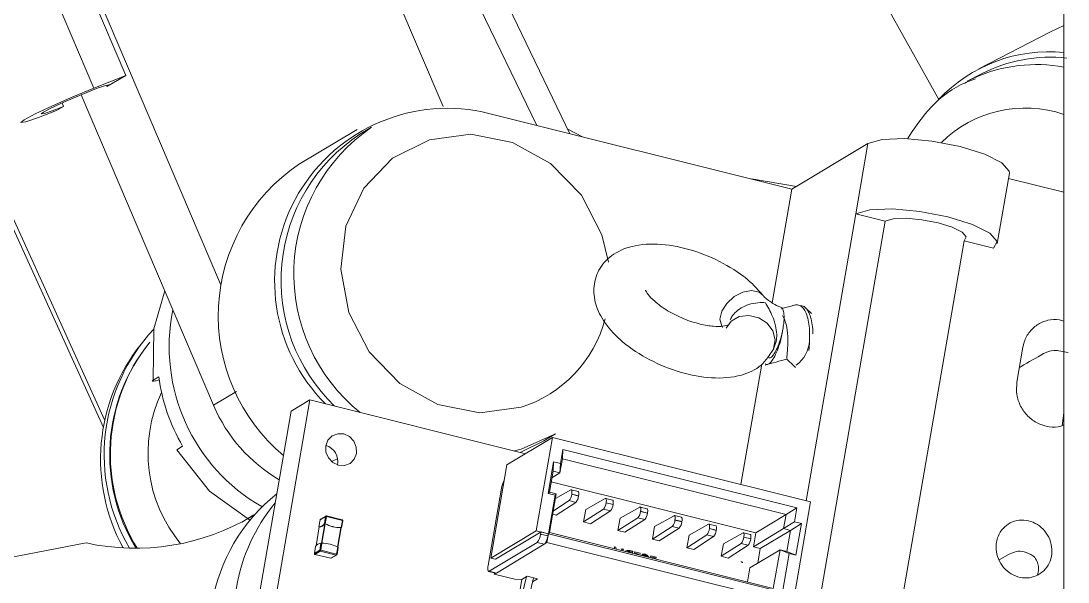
# Model space of a CAD drawing. Header units: millimetres. Extents: x 0 to 1189, y 0 to 841.
# Drawn here: x 359.81 to 365.5, y 440.63 to 443.67 of the extents above; entities that cross this region are included whole.
import ezdxf

# ---------------------------------------------------------------- set-up
doc = ezdxf.new("R2010")
doc.units = ezdxf.units.MM
doc.layers.get('0').update_dxf_attribs({"lineweight": 18})

msp = doc.modelspace()

# ---------------------------------------------------------------- linework, layer by layer
at = {"color": 7, "linetype": 'Continuous', "lineweight": 15}
for p, q in [((365.474, 386.3483), (365.474, 455.3483)), ((360.897, 442.2421), (359.4315, 445.6779)), ((361.5558, 445.6257), (362.7931, 443.0591)), ((361.4443, 445.5272), (362.6123, 443.1042)), ((361.1398, 445.4677), (362.1046, 443.2057)), ((360.2682, 441.5028), (358.7429, 444.8651)), ((364.7943, 443.2448), (364.196, 444.3208)), ((360.3817, 443.3755), (360.1467, 443.9266)), ((360.209, 443.3061), (359.9739, 443.8572)), ((365.3965, 443.6108), (365.474, 443.6462)), ((365.3965, 443.6108), (365.0123, 443.4102)), ((360.3817, 443.3755), (360.209, 443.3061)), ((360.2803, 443.3146), (360.3817, 443.3755)), ((365.0261, 443.3837), (364.9493, 443.3435)), ((364.9493, 443.3435), (364.9887, 443.3627)), ((360.0441, 443.2072), (360.0362, 443.2258)), ((360.8586, 441.5853), (360.1398, 443.2706)), ((360.0061, 443.1844), (360.0441, 443.2072)), ((363.9979, 442.7588), (362.3167, 443.1778)), ((361.6375, 443.0816), (361.3205, 442.8915)), ((361.7164, 443.0939), (361.653, 443.0559)), ((362.8616, 443.042), (362.781, 443.0841)), ((363.9979, 442.7588), (364.41, 443.006)), ((364.3441, 442.6245), (364.41, 443.006)), ((365.1119, 442.4633), (365.1778, 442.8448)), ((363.7789, 442.8134), (364.0217, 442.7731)), ((365.1728, 442.8159), (365.474, 442.7409)), ((363.8911, 442.1405), (363.9979, 442.7588)), ((364.075, 441.0667), (364.3441, 442.6245)), ((364.3441, 442.6245), (364.5029, 442.585)), ((360.2608, 441.4653), (359.7532, 442.5842)), ((364.5029, 442.585), (363.9872, 439.5996)), ((364.4224, 439.5245), (364.9325, 442.4779)), ((364.9325, 442.4779), (365.0913, 442.4383)), ((364.0519, 442.1245), (364.0332, 442.1291)), ((364.104, 442.0828), (364.0732, 442.1122)), ((360.485, 441.9413), (360.4655, 441.917)), ((360.5123, 441.9273), (360.5084, 441.9225)), ((363.8972, 441.89), (363.9039, 441.9051)), ((365.2516, 441.901), (365.2186, 441.7102)), ((363.7209, 441.155), (363.8337, 441.8081)), ((360.5617, 441.74), (360.53, 441.721)), ((361.3811, 441.6143), (361.0589, 439.7489)), ((361.3811, 441.6143), (361.2797, 441.5534)), ((362.5517, 441.3225), (361.3811, 441.6143)), ((361.2797, 441.5534), (360.9574, 439.6881)), ((365.474, 441.5441), (365.4637, 441.4745)), ((362.4503, 441.2617), (362.6976, 441.41)), ((362.7143, 441.4303), (362.5285, 441.3476)), ((362.6976, 441.41), (362.6102, 440.9045)), ((362.6509, 441.3923), (362.7143, 441.4303)), ((362.6976, 441.41), (364.0986, 441.0608)), ((360.6909, 441.3629), (360.6592, 441.3439)), ((362.5285, 441.3476), (362.4923, 441.3373)), ((362.6509, 441.3923), (362.5231, 441.3297)), ((362.7547, 441.346), (362.7415, 441.2697)), ((362.7516, 441.2948), (362.7547, 441.346)), ((362.7547, 441.346), (364.0249, 441.0294)), ((361.5322, 441.2946), (361.4979, 441.2803)), ((362.7385, 441.2185), (362.7516, 441.2948)), ((362.7516, 441.2948), (363.9658, 440.9921)), ((362.363, 440.7562), (362.4503, 441.2617)), ((362.7042, 441.279), (362.6745, 441.1074)), ((362.6813, 441.1133), (362.7011, 441.2278)), ((362.7042, 441.279), (362.7011, 441.2278)), ((362.7011, 441.2278), (362.7385, 441.2185)), ((362.7042, 441.279), (362.7415, 441.2697)), ((362.7415, 441.2697), (362.7385, 441.2185)), ((362.6912, 441.1705), (363.8018, 440.8937)), ((362.695, 441.1924), (362.7385, 441.2185)), ((362.3485, 440.715), (362.421, 441.1347)), ((362.6745, 441.1074), (362.6813, 441.1133)), ((362.7187, 441.104), (362.6813, 441.1133)), ((362.7144, 441.0793), (362.7981, 441.1259)), ((362.8377, 441.117), (362.8003, 441.1263)), ((362.6745, 441.1074), (362.7119, 441.0981)), ((362.7119, 441.0981), (362.6756, 440.8882)), ((362.6824, 440.8942), (362.7187, 441.104)), ((362.7881, 441.0678), (362.703, 441.0132)), ((362.7119, 441.0981), (362.7187, 441.104)), ((362.7174, 440.9891), (362.8255, 441.0585)), ((362.7881, 441.0678), (362.8255, 441.0585)), ((362.8024, 441.102), (362.8026, 441.1029)), ((362.8024, 441.102), (362.8398, 441.0927)), ((362.8399, 441.0936), (362.8026, 441.1029)), ((362.8398, 441.0927), (362.8399, 441.0936)), ((362.8786, 441.0201), (362.9849, 441.0793)), ((363.0245, 441.0705), (362.9871, 441.0798)), ((362.9892, 441.0555), (362.9894, 441.0564)), ((362.9892, 441.0555), (363.0266, 441.0462)), ((363.0267, 441.047), (362.9894, 441.0564)), ((364.0112, 440.5554), (364.0986, 441.0608)), ((362.9749, 441.0212), (362.8668, 440.9519)), ((362.8786, 441.0201), (362.8668, 440.9519)), ((362.9042, 440.9426), (363.0123, 441.0119)), ((362.9749, 441.0212), (363.0123, 441.0119)), ((363.0266, 441.0462), (363.0267, 441.047)), ((363.0654, 440.9735), (363.1717, 441.0328)), ((363.2113, 441.0239), (363.1739, 441.0332)), ((363.176, 441.0089), (363.1762, 441.0098)), ((363.176, 441.0089), (363.2134, 440.9996)), ((363.2135, 441.0005), (363.1762, 441.0098)), ((363.2134, 440.9996), (363.2135, 441.0005)), ((364.0249, 441.0294), (363.9658, 440.9921)), ((364.0118, 440.9531), (364.0249, 441.0294)), ((361.0126, 440.9518), (361.0769, 440.9904)), ((361.4373, 440.9638), (361.4306, 440.9253)), ((361.4308, 440.9253), (361.4375, 440.964)), ((361.4666, 440.9815), (361.4375, 440.964)), ((361.4683, 440.984), (361.4392, 440.9665)), ((361.4618, 440.9423), (361.4436, 440.8367)), ((361.4666, 440.9815), (361.46, 440.9428)), ((361.4625, 440.9432), (361.4629, 440.9428)), ((361.465, 440.9426), (361.4717, 440.9814)), ((361.5573, 440.9631), (361.4714, 440.9845)), ((361.5576, 440.9599), (361.4717, 440.9814)), ((361.5576, 440.9599), (361.5509, 440.9212)), ((361.5536, 440.92), (361.5603, 440.9585)), ((362.6996, 440.9936), (362.7174, 440.9891)), ((362.8668, 440.9519), (362.9042, 440.9426)), ((363.1617, 440.9747), (363.0536, 440.9053)), ((363.0654, 440.9735), (363.0536, 440.9053)), ((363.091, 440.896), (363.1991, 440.9654)), ((363.1617, 440.9747), (363.1991, 440.9654)), ((363.2522, 440.927), (363.3585, 440.9862)), ((363.3981, 440.9773), (363.3607, 440.9867)), ((363.3628, 440.9624), (363.363, 440.9632)), ((363.3628, 440.9624), (363.4002, 440.953)), ((363.4003, 440.9539), (363.363, 440.9632)), ((363.4002, 440.953), (363.4003, 440.9539)), ((363.9658, 440.9921), (363.8018, 440.8937)), ((363.9658, 440.9921), (363.9527, 440.9158)), ((363.9527, 440.9158), (364.0118, 440.9531)), ((363.99, 440.9065), (364.0491, 440.9438)), ((364.0118, 440.9531), (364.0491, 440.9438)), ((364.0195, 440.7722), (364.0491, 440.9438)), ((361.4326, 440.9248), (361.4149, 440.8223)), ((361.4321, 440.9249), (361.4326, 440.9248)), ((361.5335, 440.8151), (361.5516, 440.9202)), ((361.551, 440.9169), (361.5534, 440.9195)), ((361.5514, 440.9207), (361.5522, 440.9208)), ((361.5535, 440.9197), (361.5534, 440.9195)), ((362.363, 440.7562), (362.6102, 440.9045)), ((362.3891, 440.7497), (362.6358, 440.8976)), ((362.6756, 440.8882), (362.6102, 440.9045)), ((362.6358, 440.8976), (362.6338, 440.8862)), ((362.6338, 440.8862), (362.673, 440.8764)), ((362.675, 440.8879), (362.6358, 440.8976)), ((362.6674, 440.8405), (362.6756, 440.8882)), ((362.673, 440.8764), (362.675, 440.8879)), ((362.6756, 440.8882), (362.675, 440.8879)), ((362.6756, 440.8882), (362.6824, 440.8942)), ((362.6756, 440.8882), (363.9459, 440.5716)), ((362.6824, 440.8942), (363.8966, 440.5916)), ((363.0536, 440.9053), (363.091, 440.896)), ((363.3485, 440.9281), (363.2404, 440.8588)), ((363.2522, 440.927), (363.2404, 440.8588)), ((363.2778, 440.8495), (363.3859, 440.9188)), ((363.3485, 440.9281), (363.3859, 440.9188)), ((363.439, 440.8804), (363.5453, 440.9397)), ((363.5849, 440.9308), (363.5475, 440.9401)), ((363.5496, 440.9158), (363.5498, 440.9167)), ((363.5496, 440.9158), (363.587, 440.9065)), ((363.5871, 440.9074), (363.5498, 440.9167)), ((363.587, 440.9065), (363.5871, 440.9074)), ((363.6258, 440.8339), (363.7321, 440.8931)), ((363.7717, 440.8842), (363.7343, 440.8935)), ((363.9527, 440.9158), (363.7886, 440.8174)), ((363.7886, 440.8174), (363.8018, 440.8937)), ((363.8259, 440.8081), (363.99, 440.9065)), ((363.9527, 440.9158), (363.99, 440.9065)), ((363.99, 440.9065), (363.9703, 440.7921)), ((358.2046, 440.4661), (360.1681, 440.8379)), ((361.4417, 440.8372), (361.435, 440.7984)), ((361.44, 440.7983), (361.4467, 440.837)), ((362.6145, 440.8404), (362.3545, 440.6845)), ((362.6537, 440.8307), (362.3938, 440.6747)), ((362.6145, 440.8404), (362.6537, 440.8307)), ((362.658, 440.8349), (362.6674, 440.8405)), ((362.6674, 440.8405), (363.9376, 440.524)), ((363.2404, 440.8588), (363.2778, 440.8495)), ((363.5353, 440.8816), (363.4272, 440.8122)), ((363.439, 440.8804), (363.4272, 440.8122)), ((363.4646, 440.8029), (363.5727, 440.8723)), ((363.5353, 440.8816), (363.5727, 440.8723)), ((363.7221, 440.835), (363.614, 440.7656)), ((363.6258, 440.8339), (363.614, 440.7656)), ((363.7221, 440.835), (363.7595, 440.8257)), ((363.7364, 440.8692), (363.7366, 440.8701)), ((363.7364, 440.8692), (363.7738, 440.8599)), ((363.7739, 440.8608), (363.7366, 440.8701)), ((363.7738, 440.8599), (363.7739, 440.8608)), ((361.4123, 440.8192), (361.4056, 440.7807)), ((361.4058, 440.7809), (361.4125, 440.8197)), ((361.435, 440.7984), (361.4058, 440.7809)), ((361.4086, 440.7761), (361.4945, 440.7547)), ((361.4089, 440.7762), (361.4381, 440.7937)), ((361.4089, 440.7762), (361.4949, 440.7548)), ((361.4381, 440.7937), (361.524, 440.7723)), ((361.5259, 440.7768), (361.44, 440.7983)), ((361.524, 440.7723), (361.4949, 440.7548)), ((361.4976, 440.7551), (361.5267, 440.7726)), ((361.5326, 440.8156), (361.5259, 440.7768)), ((361.5286, 440.7754), (361.5353, 440.8139)), ((363.0335, 440.8176), (363.0357, 440.8061)), ((363.0417, 440.8156), (363.0335, 440.8176)), ((363.0336, 440.8171), (363.0411, 440.8152)), ((363.0411, 440.8152), (363.0417, 440.8156)), ((363.0411, 440.8152), (363.0429, 440.8044)), ((363.0436, 440.8042), (363.0417, 440.8156)), ((363.0759, 440.8071), (363.0706, 440.7975)), ((363.0756, 440.8066), (363.0834, 440.8046)), ((363.0841, 440.805), (363.0759, 440.8071)), ((363.0834, 440.8046), (363.078, 440.7956)), ((363.0784, 440.7955), (363.0841, 440.805)), ((363.0834, 440.8046), (363.0841, 440.805)), ((363.1167, 440.7903), (363.1247, 440.7884)), ((363.118, 440.7966), (363.1174, 440.7962)), ((363.1174, 440.7962), (363.1326, 440.7924)), ((363.1333, 440.7928), (363.118, 440.7966)), ((363.1247, 440.7884), (363.1239, 440.7842)), ((363.1326, 440.7924), (363.1309, 440.7824)), ((363.1315, 440.7823), (363.1333, 440.7928)), ((363.1326, 440.7924), (363.1333, 440.7928)), ((363.1442, 440.79), (363.1431, 440.7838)), ((363.1431, 440.7838), (363.1657, 440.7781)), ((363.1441, 440.7895), (363.1736, 440.7822)), ((363.1743, 440.7825), (363.1442, 440.79)), ((363.1657, 440.7781), (363.1649, 440.7739)), ((363.1736, 440.7822), (363.1719, 440.7722)), ((363.1725, 440.7721), (363.1743, 440.7825)), ((363.1736, 440.7822), (363.1743, 440.7825)), ((363.1847, 440.7769), (363.1836, 440.7706)), ((363.2001, 440.7763), (363.2007, 440.7767)), ((363.4272, 440.8122), (363.4646, 440.8029)), ((363.6514, 440.7563), (363.7595, 440.8257)), ((363.7688, 440.703), (363.9329, 440.8014)), ((363.8259, 440.8081), (363.7886, 440.8174)), ((363.8123, 440.729), (363.8259, 440.8081)), ((363.9329, 440.8014), (363.8966, 440.5916)), ((363.9329, 440.8014), (363.9821, 440.7815)), ((363.9703, 440.7921), (363.9329, 440.8014)), ((363.9459, 440.5716), (363.9821, 440.7815)), ((363.9703, 440.7921), (364.0195, 440.7722)), ((363.9821, 440.7815), (364.0195, 440.7722)), ((365.1758, 440.7771), (365.1215, 440.7468)), ((362.3891, 440.7497), (362.363, 440.7562)), ((363.2317, 440.7682), (363.2306, 440.762)), ((363.2306, 440.762), (363.2518, 440.7567)), ((363.2316, 440.7677), (363.2597, 440.7607)), ((363.2604, 440.7611), (363.2317, 440.7682)), ((363.2518, 440.7567), (363.2511, 440.7525)), ((363.2597, 440.7607), (363.258, 440.7507)), ((363.2586, 440.7506), (363.2604, 440.7611)), ((363.2597, 440.7607), (363.2604, 440.7611)), ((363.614, 440.7656), (363.6514, 440.7563)), ((362.3515, 440.6838), (362.3907, 440.674)), ((362.3938, 440.6747), (362.3545, 440.6845)), ((362.3832, 440.6759), (362.3821, 440.6694)), ((362.3821, 440.6694), (362.3901, 440.6742)), ((362.3821, 440.6694), (362.4941, 440.6415)), ((363.7556, 440.6267), (363.7688, 440.703)), ((362.4941, 440.6415), (362.5317, 440.6402)), ((362.5324, 440.6406), (362.5078, 440.4982)), ((362.5214, 440.5064), (362.5568, 440.6552)), ((362.5317, 440.6402), (362.5602, 440.6573)), ((362.5588, 440.4971), (362.5948, 440.6487)), ((362.6162, 440.6433), (362.5602, 440.6573)), ((362.6162, 440.6433), (362.5897, 440.6274))]:
    msp.add_line(p, q, dxfattribs=at)
at = {"color": 8, "linetype": 'Continuous', "lineweight": 15}
for p, q in [((360.2803, 443.3146), (360.2772, 443.322)), ((360.9832, 441.6601), (360.8586, 441.5853)), ((361.4643, 440.9422), (361.4461, 440.837)), ((361.4327, 440.9248), (361.415, 440.8224)), ((361.5321, 440.8159), (361.5503, 440.9208))]:
    msp.add_line(p, q, dxfattribs=at)
at = {"color": 7, "linetype": 'Continuous', "lineweight": 15}
for points in [[(360.209, 443.3061), (360.0955, 443.259), (359.9838, 443.2098), (359.891, 443.166), (359.8311, 443.1343), (359.8134, 443.1195), (359.8404, 443.1238), (359.908, 443.1466), (360.0061, 443.1844)], [(360.0441, 443.2072), (359.9828, 443.1836), (359.9405, 443.1693), (359.9237, 443.1667), (359.9348, 443.1759), (359.9722, 443.1958), (360.0302, 443.2231), (360.1, 443.2539), (360.1709, 443.2833), (360.2322, 443.307), (360.2745, 443.3212), (360.2914, 443.3239), (360.2803, 443.3146)], [(364.41, 443.006), (364.487, 443.0281), (364.6091, 443.0326), (364.7578, 443.0188), (364.9104, 442.989), (365.0438, 442.9476), (365.1375, 442.9009), (365.1773, 442.856), (365.1778, 442.8448)], [(364.3441, 442.6245), (364.4211, 442.6466), (364.5432, 442.6511), (364.6919, 442.6373), (364.8445, 442.6075), (364.9779, 442.5661), (365.0716, 442.5194), (365.1114, 442.4745), (365.0913, 442.4383)], [(364.5029, 442.585), (364.5472, 442.5976), (364.6174, 442.6002), (364.7029, 442.5923), (364.7906, 442.5752), (364.8673, 442.5513), (364.9212, 442.5245), (364.9441, 442.4987), (364.9325, 442.4779)], [(360.5937, 442.2065), (360.5343, 442.0006), (360.53, 441.721)], [(361.5362, 441.2598), (361.5055, 441.2742), (361.4817, 441.2993), (361.4685, 441.3313), (361.4678, 441.3653), (361.4797, 441.3962), (361.5024, 441.4192), (361.5326, 441.4308), (361.5654, 441.4294), (361.5961, 441.415), (361.6199, 441.3899), (361.6331, 441.3579), (361.6338, 441.3239), (361.6219, 441.293), (361.5992, 441.27), (361.569, 441.2583), (361.5362, 441.2598)], [(360.6592, 441.3439), (360.8359, 441.1198), (361.0531, 440.9628)], [(362.7981, 441.1259), (362.7999, 441.1264), (362.8013, 441.1258), (362.8025, 441.1241), (362.8033, 441.1213), (362.8037, 441.1177), (362.8037, 441.1133), (362.8033, 441.1083), (362.8026, 441.1029)], [(362.8399, 441.0936), (362.8407, 441.099), (362.8411, 441.104), (362.8411, 441.1084), (362.8407, 441.112), (362.8398, 441.1148), (362.8387, 441.1164), (362.8377, 441.117)], [(362.9849, 441.0793), (362.9867, 441.0798), (362.9881, 441.0792), (362.9893, 441.0775), (362.9901, 441.0748), (362.9905, 441.0712), (362.9905, 441.0668), (362.9901, 441.0618), (362.9894, 441.0564)], [(363.0267, 441.047), (363.0275, 441.0525), (363.0279, 441.0575), (363.0279, 441.0619), (363.0275, 441.0655), (363.0266, 441.0682), (363.0255, 441.0699), (363.0245, 441.0705)], [(363.1717, 441.0328), (363.1735, 441.0333), (363.1749, 441.0326), (363.1761, 441.0309), (363.1769, 441.0282), (363.1773, 441.0246), (363.1773, 441.0202), (363.1769, 441.0152), (363.1762, 441.0098)], [(363.2135, 441.0005), (363.2143, 441.0059), (363.2147, 441.0109), (363.2147, 441.0153), (363.2143, 441.0189), (363.2134, 441.0216), (363.2123, 441.0233), (363.2113, 441.0239)], [(361.4714, 440.9845), (361.4713, 440.9845), (361.471, 440.9844)], [(363.3585, 440.9862), (363.3603, 440.9867), (363.3617, 440.9861), (363.3629, 440.9844), (363.3637, 440.9817), (363.3641, 440.9781), (363.3641, 440.9737), (363.3637, 440.9687), (363.363, 440.9632)], [(363.4003, 440.9539), (363.4011, 440.9594), (363.4015, 440.9643), (363.4015, 440.9687), (363.4011, 440.9724), (363.4002, 440.9751), (363.3991, 440.9768), (363.3981, 440.9773)], [(361.5516, 440.9202), (361.5516, 440.9203), (361.5515, 440.9206), (361.5514, 440.9207)], [(363.5453, 440.9397), (363.5471, 440.9402), (363.5485, 440.9395), (363.5497, 440.9378), (363.5505, 440.9351), (363.5509, 440.9315), (363.5509, 440.9271), (363.5505, 440.9221), (363.5498, 440.9167)], [(363.5871, 440.9074), (363.5879, 440.9128), (363.5883, 440.9178), (363.5883, 440.9222), (363.5879, 440.9258), (363.587, 440.9285), (363.5859, 440.9302), (363.5849, 440.9308)], [(363.7321, 440.8931), (363.7339, 440.8936), (363.7353, 440.893), (363.7365, 440.8913), (363.7373, 440.8886), (363.7377, 440.8849), (363.7377, 440.8806), (363.7373, 440.8755), (363.7366, 440.8701)], [(363.7739, 440.8608), (363.7747, 440.8662), (363.7751, 440.8712), (363.7751, 440.8756), (363.7747, 440.8793), (363.7738, 440.882), (363.7727, 440.8837), (363.7717, 440.8842)], [(361.4086, 440.7761), (361.4087, 440.7761), (361.4089, 440.7762)], [(362.3545, 440.6845), (362.3522, 440.6837), (362.3502, 440.6845), (362.3486, 440.6867), (362.3475, 440.6903), (362.3469, 440.6951), (362.3469, 440.701), (362.3474, 440.7077), (362.3485, 440.715)]]:
    msp.add_lwpolyline(points, dxfattribs=at)
at = {"color": 8, "linetype": 'Continuous', "lineweight": 15}
for points in [[(363.0012, 442.3619), (362.9654, 442.5109), (362.855, 442.725), (362.6881, 442.8974), (362.4812, 443.0114), (362.2545, 443.0557), (362.0301, 443.0261), (361.8301, 442.9254), (361.674, 442.7636), (361.5771, 442.5563), (361.5489, 442.324), (361.5921, 442.0894), (361.7025, 441.8753), (361.8694, 441.7029), (362.0763, 441.5889), (362.303, 441.5446), (362.5274, 441.5742)], [(363.6212, 442.008), (363.6165, 442.0148), (363.6071, 442.0517), (363.6166, 442.0951), (363.6436, 442.1384), (363.684, 442.175), (363.7315, 442.1993), (363.779, 442.2076), (363.8193, 442.1987), (363.8415, 442.1807)], [(363.6416, 442.0045), (363.6687, 442.0414), (363.7121, 442.0662), (363.7642, 442.0729), (363.8171, 442.0604), (363.8627, 442.0308), (363.8941, 441.9884), (363.9066, 441.9397), (363.8981, 441.8922), (363.8971, 441.8898)], [(361.4375, 440.964), (361.4373, 440.9639), (361.4373, 440.9638)], [(361.4717, 440.9814), (361.4718, 440.9821), (361.4718, 440.9828), (361.4718, 440.9834), (361.4717, 440.9838), (361.4716, 440.9842), (361.4715, 440.9844), (361.4714, 440.9845)], [(361.5573, 440.9631), (361.5574, 440.963), (361.5576, 440.9628), (361.5577, 440.9624), (361.5577, 440.962), (361.5577, 440.9614), (361.5577, 440.9607), (361.5576, 440.9599)], [(361.4056, 440.7807), (361.4057, 440.7808), (361.4058, 440.7809)], [(361.5259, 440.7768), (361.5267, 440.7766), (361.5273, 440.7764), (361.5278, 440.7762), (361.5282, 440.7759), (361.5285, 440.7757), (361.5286, 440.7755), (361.5286, 440.7754)], [(361.4949, 440.7548), (361.4946, 440.7547), (361.4945, 440.7547)]]:
    msp.add_lwpolyline(points, dxfattribs=at)
at = {"color": 7, "linetype": 'Continuous', "lineweight": 15}
for centre, radius, start, end in [((365.3941, 442.6798), 0.824, 84.4371, 136.7574), ((365.399, 442.6609), 0.8132, 83.5959, 117.2879), ((362.1287, 442.2582), 0.9387, 78.445, 225.1243), ((362.1724, 442.2634), 0.9475, 123.2443, 226.0825), ((362.2567, 442.2973), 0.9626, 124.1483, 231.3054), ((361.8741, 442.0709), 0.9898, 124.0061, 230.0142), ((361.6182, 441.9029), 1.0004, 168.4806, 240.1421), ((361.2645, 441.3157), 0.9995, 136.9795, 210.3611), ((361.2451, 441.2915), 0.9995, 141.2541, 208.6761), ((361.2645, 441.3157), 0.9695, 141.2532, 211.434), ((361.2676, 441.3206), 0.9688, 141.2249, 211.7967), ((363.9087, 441.9495), 0.1853, 307.3823, 355.6542), ((361.5633, 441.8724), 1.0103, 187.5261, 210.2824), ((361.6391, 441.9154), 0.8474, 202.9234, 240.0014), ((361.4404, 441.2784), 0.0932, 349.2271, 72.6878), ((362.5235, 441.1212), 0.1034, 148.444, 172.5285), ((361.8032, 440.3488), 0.9661, 128.4616, 211.9368), ((362.7402, 441.1079), 0.0624, 320.0416, 354.5965), ((362.7776, 441.0986), 0.0624, 320.0252, 354.6118), ((362.9272, 441.0613), 0.0623, 320.002, 354.635), ((361.9451, 440.4306), 0.9771, 140.2775, 200.121), ((362.9645, 441.052), 0.0623, 320.0012, 354.6369), ((363.1138, 441.0148), 0.0624, 320.0416, 354.5965), ((363.1512, 441.0055), 0.0624, 320.026, 354.6111), ((360.4332, 442.0568), 1.2474, 257.7286, 300.6735), ((361.428, 440.9631), 0.0379, 274.2847, 327.6444), ((361.4298, 440.9626), 0.0379, 274.2839, 327.6452), ((361.441, 440.9632), 0.00374, 143.5597, 170.2025), ((361.5525, 441.1128), 0.192, 242.6685, 269.3344), ((361.5531, 441.113), 0.1919, 242.6586, 269.3443), ((361.4689, 440.9729), 0.00889, 71.7329, 104.4466), ((361.4701, 440.981), 0.00355, 75.2623, 120.725), ((361.5564, 440.9591), 0.00395, 351.3083, 80.9771), ((363.3008, 440.9682), 0.0623, 320.0012, 354.6369), ((363.3381, 440.9589), 0.0623, 320.002, 354.635), ((362.5524, 440.8935), 0.0817, 319.468, 354.8505), ((363.4875, 440.9217), 0.0624, 320.026, 354.6111), ((363.5248, 440.9123), 0.0624, 320.0252, 354.6129), ((361.4445, 440.7994), 0.0378, 94.2442, 147.6504), ((361.4445, 440.6449), 0.1921, 62.6836, 89.3343), ((362.6449, 440.8438), 0.0158, 303.8838, 325.9917), ((362.5651, 440.892), 0.109, 328.4731, 351.8026), ((363.6744, 440.8751), 0.0623, 320.0013, 354.6358), ((363.7117, 440.8658), 0.0623, 320.0012, 354.6369), ((361.4095, 440.7801), 0.00395, 171.3199, 260.9717), ((361.41, 440.7802), 0.00422, 170.8615, 255.0698), ((361.4372, 440.7897), 0.00899, 71.9286, 104.2511), ((361.4392, 440.7977), 0.0042, 170.7072, 255.224), ((361.4319, 440.799), 0.00817, 319.4715, 354.8683), ((361.5178, 440.7776), 0.00821, 319.5654, 354.7744), ((361.5247, 440.7761), 0.00395, 259.4629, 349.0826), ((361.5249, 440.7757), 0.00357, 255.6514, 300.8266), ((361.4958, 440.7582), 0.00355, 255.2627, 300.7224), ((362.3915, 440.6779), 0.00391, 258.4443, 305.991)]:
    msp.add_arc(centre, radius, start, end, dxfattribs=at)
at = {"color": 8, "linetype": 'Continuous', "lineweight": 15}
for centre, radius, start, end in [((365.3233, 442.6146), 0.8195, 79.4019, 114.097), ((365.2646, 442.5512), 0.6473, 71.1312, 134.7837), ((362.3206, 442.227), 0.6848, 287.5725, 345.4563), ((361.2726, 441.3253), 0.7698, 154.6813, 219.6598), ((361.441, 440.9635), 0.00354, 120.9272, 171.1449), ((361.4702, 440.981), 0.00355, 121.0798, 171.2455), ((361.5574, 440.9564), 0.00358, 36.8192, 86.8835)]:
    msp.add_arc(centre, radius, start, end, dxfattribs=at)
at = {"color": 7, "linetype": 'Continuous', "lineweight": 15}
msp.add_ellipse((363.8704, 441.0934), major_axis=(-0.0693, 0.465), ratio=0.596126, start_param=2.348349, end_param=2.356862, dxfattribs=at)
for points, knots in [([(364.9942, 443.3571), (364.9678, 443.3473), (364.87, 443.3108), (364.7373, 443.2007), (364.6592, 443.0841), (364.624, 443.0314)], [0, 0, 0, 0, 0.0847902, 0.3147033, 0.5036769, 0.5036769, 0.5036769, 0.5036769]), ([(363.8415, 442.1807), (363.823, 442.202), (363.7701, 442.2627), (363.6487, 442.3484), (363.4813, 442.4238), (363.306, 442.4635), (363.1526, 442.4603), (363.0318, 442.4155), (362.9503, 442.3349), (362.9165, 442.2331), (362.9287, 442.1281), (362.9812, 442.0251), (363.0782, 441.9222), (363.2214, 441.8277), (363.3919, 441.7587), (363.5669, 441.7264), (363.7145, 441.7387), (363.8346, 441.7925), (363.877, 441.8585), (363.8972, 441.89)], [0, 0, 0, 0, 0.087464, 0.249382, 0.408927, 0.569683, 0.736956, 0.874731, 0.991858, 1.103436, 1.213201, 1.334689, 1.481798, 1.642725, 1.802098, 1.963634, 2.133225, 2.265728, 2.386392, 2.386392, 2.386392, 2.386392]), ([(363.6518, 442.0199), (363.6524, 442.0202), (363.654, 442.0212), (363.6254, 442.0125), (363.5716, 442.0125), (363.497, 442.0243), (363.4086, 442.053), (363.3203, 442.097), (363.2529, 442.1467), (363.2149, 442.1868), (363.2025, 442.2113), (363.203, 442.2096), (363.2031, 442.209)], [0, 0, 0, 0, 0.0280262, 0.0793089, 0.1296997, 0.187196, 0.251344, 0.3190509, 0.3862728, 0.4392574, 0.486367, 0.5128336, 0.5128336, 0.5128336, 0.5128336]), ([(363.6633, 442.0495), (363.6669, 442.0574), (363.6756, 442.0766), (363.7036, 442.1027), (363.7421, 442.1254), (363.7886, 442.1398), (363.8263, 442.1431), (363.8476, 442.1421), (363.8531, 442.1416), (363.8534, 442.1416)], [0, 0, 0, 0, 0.0279414, 0.0682358, 0.1101539, 0.1557239, 0.2067693, 0.2236884, 0.2247373, 0.2247373, 0.2247373, 0.2247373]), ([(363.9394, 442.116), (363.9348, 442.1177), (363.9149, 442.1252), (363.8849, 442.1429), (363.8571, 442.1637), (363.8454, 442.1759), (363.8421, 442.18), (363.8415, 442.1807)], [0, 0, 0, 0, 0.0117895, 0.05126, 0.0841961, 0.1125821, 0.1184224, 0.1184224, 0.1184224, 0.1184224]), ([(363.8534, 442.1416), (363.8535, 442.1414), (363.8662, 442.1211), (363.888, 442.0831), (363.9094, 442.0206), (363.9162, 441.9731), (363.9144, 441.9334), (363.9066, 441.914), (363.9031, 441.9054)], [0, 0, 0, 0, 0.0009804, 0.0941733, 0.1454424, 0.1875727, 0.2225397, 0.2506633, 0.2506633, 0.2506633, 0.2506633]), ([(363.9389, 442.1147), (363.9394, 442.1148), (363.9449, 442.1157), (363.9514, 442.1014), (363.9561, 442.0724), (363.9545, 442.0346), (363.9501, 442.0078), (363.9482, 441.9965)], [0, 0, 0, 0, 0.0034098, 0.0369821, 0.0698344, 0.1016465, 0.1245915, 0.1245915, 0.1245915, 0.1245915]), ([(364.0083, 442.128), (363.9888, 442.1225), (363.9664, 442.1162), (363.9443, 442.11), (363.9415, 442.1093)], [0, 0, 0, 0, 0.06054769, 0.06939253, 0.06939253, 0.06939253, 0.06939253]), ([(364.0895, 441.8831), (364.0903, 441.8904), (364.0929, 441.9134), (364.094, 441.955), (364.093, 442.0039), (364.0864, 442.0487), (364.0753, 442.086), (364.0603, 442.1135), (364.0402, 442.1286), (364.0222, 442.1328), (364.0108, 442.1278), (364.0079, 442.1266)], [0, 0, 0, 0, 0.0176764, 0.055427, 0.0923266, 0.1301389, 0.1678145, 0.2047431, 0.2426029, 0.280188, 0.2929409, 0.2929409, 0.2929409, 0.2929409]), ([(364.1118, 441.9723), (364.1113, 441.9854), (364.1102, 442.0148), (364.1024, 442.0549), (364.0904, 442.0901), (364.0738, 442.1132), (364.0601, 442.1247), (364.052, 442.1244), (364.0519, 442.1244)], [0, 0, 0, 0, 0.0289519, 0.0651739, 0.1008748, 0.1363481, 0.1725845, 0.1731488, 0.1731488, 0.1731488, 0.1731488]), ([(363.9712, 441.8386), (363.9706, 441.8386), (363.9694, 441.8386), (363.9739, 441.8786), (363.9765, 441.941), (363.9713, 442.011), (363.9577, 442.0539), (363.948, 442.07), (363.9465, 442.0725)], [0, 0, 0, 0, 0.0381528, 0.086484, 0.1342406, 0.1819928, 0.2303215, 0.2389566, 0.2389566, 0.2389566, 0.2389566]), ([(365.474, 442.0418), (365.4658, 442.0446), (365.437, 442.0547), (365.3849, 442.0491), (365.3266, 442.0251), (365.2809, 441.9805), (365.2587, 441.9354), (365.253, 441.9076), (365.2516, 441.901)], [0, 0, 0, 0, 0.0253509, 0.0888036, 0.1522744, 0.2157941, 0.2793583, 0.2992925, 0.2992925, 0.2992925, 0.2992925]), ([(363.8515, 441.8095), (363.8571, 441.8074), (363.8678, 441.8034), (363.8888, 441.824), (363.9092, 441.8597), (363.9275, 441.9058), (363.9412, 441.954), (363.9461, 441.9836), (363.9482, 441.9965)], [0, 0, 0, 0, 0.0450929, 0.0861439, 0.1250891, 0.1622852, 0.1984032, 0.2266932, 0.2266932, 0.2266932, 0.2266932]), ([(363.9482, 441.9965), (363.9474, 441.9925), (363.9436, 441.9732), (363.9343, 441.9381), (363.9189, 441.8963), (363.9021, 441.8641), (363.8853, 441.8435), (363.8763, 441.8424), (363.8718, 441.8418)], [0, 0, 0, 0, 0.0092088, 0.0435588, 0.0775982, 0.1115082, 0.1454315, 0.1795053, 0.1795053, 0.1795053, 0.1795053]), ([(365.3638, 441.8655), (365.323, 441.8427), (365.2793, 441.8183), (365.2354, 441.792), (365.2325, 441.7902)], [0, 0, 0, 0, 0.141466, 0.1513783, 0.1513783, 0.1513783, 0.1513783]), ([(365.4962, 441.8712), (365.4694, 441.8774), (365.4167, 441.8897), (365.3812, 441.8735), (365.3638, 441.8655)], [0, 0, 0, 0, 0.0695838, 0.1362665, 0.1362665, 0.1362665, 0.1362665]), ([(363.8522, 441.8035), (363.8719, 441.8089), (363.9112, 441.8198), (363.9507, 441.8306), (363.9705, 441.836)], [0, 0, 0, 0, 0.0613332, 0.1226492, 0.1226492, 0.1226492, 0.1226492]), ([(363.97, 441.8357), (363.9847, 441.8217), (364.0006, 441.8067), (364.0162, 441.7918), (364.0173, 441.7908)], [0, 0, 0, 0, 0.06073254, 0.06524686, 0.06524686, 0.06524686, 0.06524686]), ([(360.53, 441.721), (360.5277, 441.7194), (360.5227, 441.7159), (360.5274, 441.7147), (360.5409, 441.7166), (360.5566, 441.7207), (360.5642, 441.7227)], [0, 0, 0, 0, 0.01120074, 0.02354178, 0.03602167, 0.04789446, 0.04789446, 0.04789446, 0.04789446]), ([(365.2186, 441.7102), (365.217, 441.6882), (365.2137, 441.6443), (365.2361, 441.5791), (365.276, 441.524), (365.331, 441.4841), (365.3937, 441.4661), (365.4443, 441.4649), (365.4686, 441.4764), (365.474, 441.4789)], [0, 0, 0, 0, 0.0658439, 0.1316851, 0.1975019, 0.2632767, 0.3290032, 0.394695, 0.4136005, 0.4136005, 0.4136005, 0.4136005]), ([(361.462, 440.9437), (361.4616, 440.9436), (361.4608, 440.9434), (361.4602, 440.9431), (361.46, 440.9428), (361.46, 440.9428)], [0, 0, 0, 0, 0.0010135, 0.002027814, 0.002305477, 0.002305477, 0.002305477, 0.002305477]), ([(361.4629, 440.9428), (361.4627, 440.9427), (361.4623, 440.9426), (361.462, 440.9425), (361.4618, 440.9423), (361.4618, 440.9423)], [0, 0, 0, 0, 0.000505914, 0.001011971, 0.001166056, 0.001166056, 0.001166056, 0.001166056]), ([(361.465, 440.9426), (361.4645, 440.9428), (361.4637, 440.9432), (361.4627, 440.9436), (361.4622, 440.9437), (361.4621, 440.9437)], [0, 0, 0, 0, 0.001368488, 0.002744053, 0.003070563, 0.003070563, 0.003070563, 0.003070563]), ([(361.4643, 440.9422), (361.4641, 440.9423), (361.4637, 440.9425), (361.4632, 440.9427), (361.4629, 440.9428), (361.4629, 440.9428)], [0, 0, 0, 0, 0.000682941, 0.001367513, 0.00155055, 0.00155055, 0.00155055, 0.00155055]), ([(365.1077, 440.8425), (365.1064, 440.8249), (365.1038, 440.7898), (365.1217, 440.7376), (365.1536, 440.6935), (365.1976, 440.6618), (365.2481, 440.6464), (365.2996, 440.6489), (365.3463, 440.669), (365.383, 440.7044), (365.4055, 440.7512), (365.4113, 440.8042), (365.3997, 440.8573), (365.3719, 440.9045), (365.3312, 440.9405), (365.2822, 440.9612), (365.2303, 440.9644), (365.1814, 440.9497), (365.1413, 440.9187), (365.1168, 440.8804), (365.1102, 440.8531), (365.1077, 440.8425)], [0, 0, 0, 0, 0.0520451, 0.1040947, 0.156122, 0.2081085, 0.2600607, 0.3119839, 0.3639086, 0.4158704, 0.4678807, 0.5199419, 0.5720037, 0.6240431, 0.6760351, 0.7279828, 0.7799041, 0.831831, 0.8837944, 0.9357967, 0.9683721, 0.9683721, 0.9683721, 0.9683721]), ([(361.4308, 440.9253), (361.4307, 440.9253), (361.4305, 440.9253), (361.4308, 440.9252), (361.431, 440.9252), (361.4311, 440.9251)], [0, 0, 0, 0, 0.0002804096, 0.0005614012, 0.0006282072, 0.0006282072, 0.0006282072, 0.0006282072]), ([(361.4311, 440.9251), (361.4313, 440.9249), (361.4317, 440.9246), (361.4322, 440.9242), (361.4324, 440.9241)], [0, 0, 0, 0, 0.001095181, 0.001692908, 0.001692908, 0.001692908, 0.001692908]), ([(361.4326, 440.9248), (361.4326, 440.9248), (361.4326, 440.9248), (361.4326, 440.9248), (361.4327, 440.9248)], [0, 0, 0, 0, 0.00004599965, 0.00007227982, 0.00007227982, 0.00007227982, 0.00007227982]), ([(361.5503, 440.9208), (361.5505, 440.9208), (361.5509, 440.9208), (361.5513, 440.9207), (361.5514, 440.9207), (361.5514, 440.9207)], [0, 0, 0, 0, 0.000528284, 0.001059057, 0.001200142, 0.001200142, 0.001200142, 0.001200142]), ([(361.5533, 440.921), (361.553, 440.921), (361.5525, 440.9211), (361.5516, 440.9212), (361.551, 440.9212), (361.5509, 440.9212)], [0, 0, 0, 0, 0.001046662, 0.002095865, 0.00238034, 0.00238034, 0.00238034, 0.00238034]), ([(361.5533, 440.921), (361.5534, 440.9207), (361.5537, 440.9204), (361.5536, 440.9201), (361.5535, 440.92)], [0, 0, 0, 0, 0.00071582, 0.001031696, 0.001031696, 0.001031696, 0.001031696]), ([(361.4417, 440.8372), (361.4419, 440.8371), (361.4422, 440.8371), (361.443, 440.8369), (361.4435, 440.8368), (361.4436, 440.8368)], [0, 0, 0, 0, 0.000840925, 0.001682843, 0.001883424, 0.001883424, 0.001883424, 0.001883424]), ([(361.4436, 440.8368), (361.4441, 440.8369), (361.4449, 440.837), (361.446, 440.837), (361.4466, 440.837), (361.4467, 440.837)], [0, 0, 0, 0, 0.001364128, 0.002730612, 0.003101813, 0.003101813, 0.003101813, 0.003101813]), ([(361.4124, 440.8192), (361.4124, 440.8193), (361.4124, 440.8195), (361.4125, 440.8196), (361.4125, 440.8197)], [0, 0, 0, 0, 0.0003791228, 0.0005616343, 0.0005616343, 0.0005616343, 0.0005616343]), ([(361.5326, 440.8156), (361.533, 440.8154), (361.5338, 440.8149), (361.5345, 440.8144), (361.5347, 440.8141), (361.5348, 440.8141)], [0, 0, 0, 0, 0.001182449, 0.002361221, 0.002640216, 0.002640216, 0.002640216, 0.002640216]), ([(361.5348, 440.814), (361.535, 440.814), (361.5353, 440.8139), (361.5352, 440.8139), (361.5352, 440.8139)], [0, 0, 0, 0, 0.0003215121, 0.0004626287, 0.0004626287, 0.0004626287, 0.0004626287]), ([(363.0918, 440.791), (363.0927, 440.7919), (363.0957, 440.7949), (363.1029, 440.7972), (363.1108, 440.7976), (363.1156, 440.7966), (363.1174, 440.7962)], [0, 0, 0, 0, 0.00410486, 0.01275383, 0.02212841, 0.02742706, 0.02742706, 0.02742706, 0.02742706]), ([(363.0973, 440.7945), (363.0959, 440.7941), (363.0937, 440.7934), (363.0923, 440.7916), (363.0918, 440.791)], [0, 0, 0, 0, 0.004344521, 0.006742008, 0.006742008, 0.006742008, 0.006742008]), ([(363.118, 440.7966), (363.1168, 440.7968), (363.1119, 440.7979), (363.1059, 440.7985), (363.102, 440.7966), (363.1015, 440.7964)], [0, 0, 0, 0, 0.00381041, 0.01500233, 0.01688642, 0.01688642, 0.01688642, 0.01688642]), ([(363.1022, 440.7896), (363.103, 440.79), (363.1057, 440.7913), (363.1108, 440.7915), (363.1148, 440.7907), (363.1167, 440.7903)], [0, 0, 0, 0, 0.00283618, 0.00904565, 0.01486494, 0.01486494, 0.01486494, 0.01486494]), ([(363.1024, 440.7895), (363.1029, 440.7898), (363.1053, 440.791), (363.1102, 440.7911), (363.1142, 440.7903), (363.1161, 440.79)], [0, 0, 0, 0, 0.00197945, 0.00819823, 0.01402452, 0.01402452, 0.01402452, 0.01402452]), ([(363.1836, 440.7706), (363.1848, 440.7709), (363.1872, 440.7715), (363.191, 440.7717), (363.1948, 440.7715), (363.1974, 440.7709), (363.1986, 440.7706)], [0, 0, 0, 0, 0.00379676, 0.0075954, 0.01137308, 0.01520718, 0.01520718, 0.01520718, 0.01520718]), ([(363.1841, 440.7765), (363.1853, 440.7768), (363.1881, 440.7775), (363.1935, 440.7776), (363.1977, 440.7768), (363.2001, 440.7763)], [0, 0, 0, 0, 0.00380027, 0.00882531, 0.01624436, 0.01624436, 0.01624436, 0.01624436]), ([(363.2007, 440.7767), (363.1995, 440.777), (363.1965, 440.7776), (363.191, 440.7782), (363.187, 440.7773), (363.1847, 440.7769)], [0, 0, 0, 0, 0.00379447, 0.0091129, 0.01623312, 0.01623312, 0.01623312, 0.01623312]), ([(363.2001, 440.7763), (363.2014, 440.7759), (363.2051, 440.7749), (363.2114, 440.7715), (363.217, 440.7662), (363.2188, 440.7618), (363.2193, 440.7604)], [0, 0, 0, 0, 0.00396314, 0.01195672, 0.02157411, 0.02602939, 0.02602939, 0.02602939, 0.02602939]), ([(363.2202, 440.7602), (363.2196, 440.7618), (363.2179, 440.7661), (363.2124, 440.7716), (363.2062, 440.7751), (363.2022, 440.7763), (363.2007, 440.7767)], [0, 0, 0, 0, 0.00511284, 0.0138791, 0.02210148, 0.02666445, 0.02666445, 0.02666445, 0.02666445]), ([(365.3058, 440.7685), (365.2894, 440.7773), (365.2397, 440.8041), (365.2014, 440.7879), (365.1758, 440.7771)], [0, 0, 0, 0, 0.0453136, 0.1371798, 0.1371798, 0.1371798, 0.1371798]), ([(363.1986, 440.7706), (363.1999, 440.7703), (363.2032, 440.7693), (363.2077, 440.7667), (363.2098, 440.7637), (363.2106, 440.7626)], [0, 0, 0, 0, 0.00394948, 0.01081257, 0.01481249, 0.01481249, 0.01481249, 0.01481249]), ([(363.7236, 440.7351), (363.7246, 440.7348), (363.7267, 440.7342), (363.7292, 440.7331), (363.7305, 440.7323), (363.7308, 440.7322)], [0, 0, 0, 0, 0.003409475, 0.006820472, 0.007810606, 0.007810606, 0.007810606, 0.007810606]), ([(365.3298, 440.6651), (365.3315, 440.6702), (365.3369, 440.6858), (365.336, 440.7119), (365.3282, 440.7418), (365.3159, 440.7594), (365.3074, 440.767), (365.3058, 440.7685)], [0, 0, 0, 0, 0.0130401, 0.0400027, 0.0669694, 0.103585, 0.1126305, 0.1126305, 0.1126305, 0.1126305])]:
    msp.add_open_spline(points, degree=3, knots=knots, dxfattribs=at)

doc.saveas('drawing.dxf')
